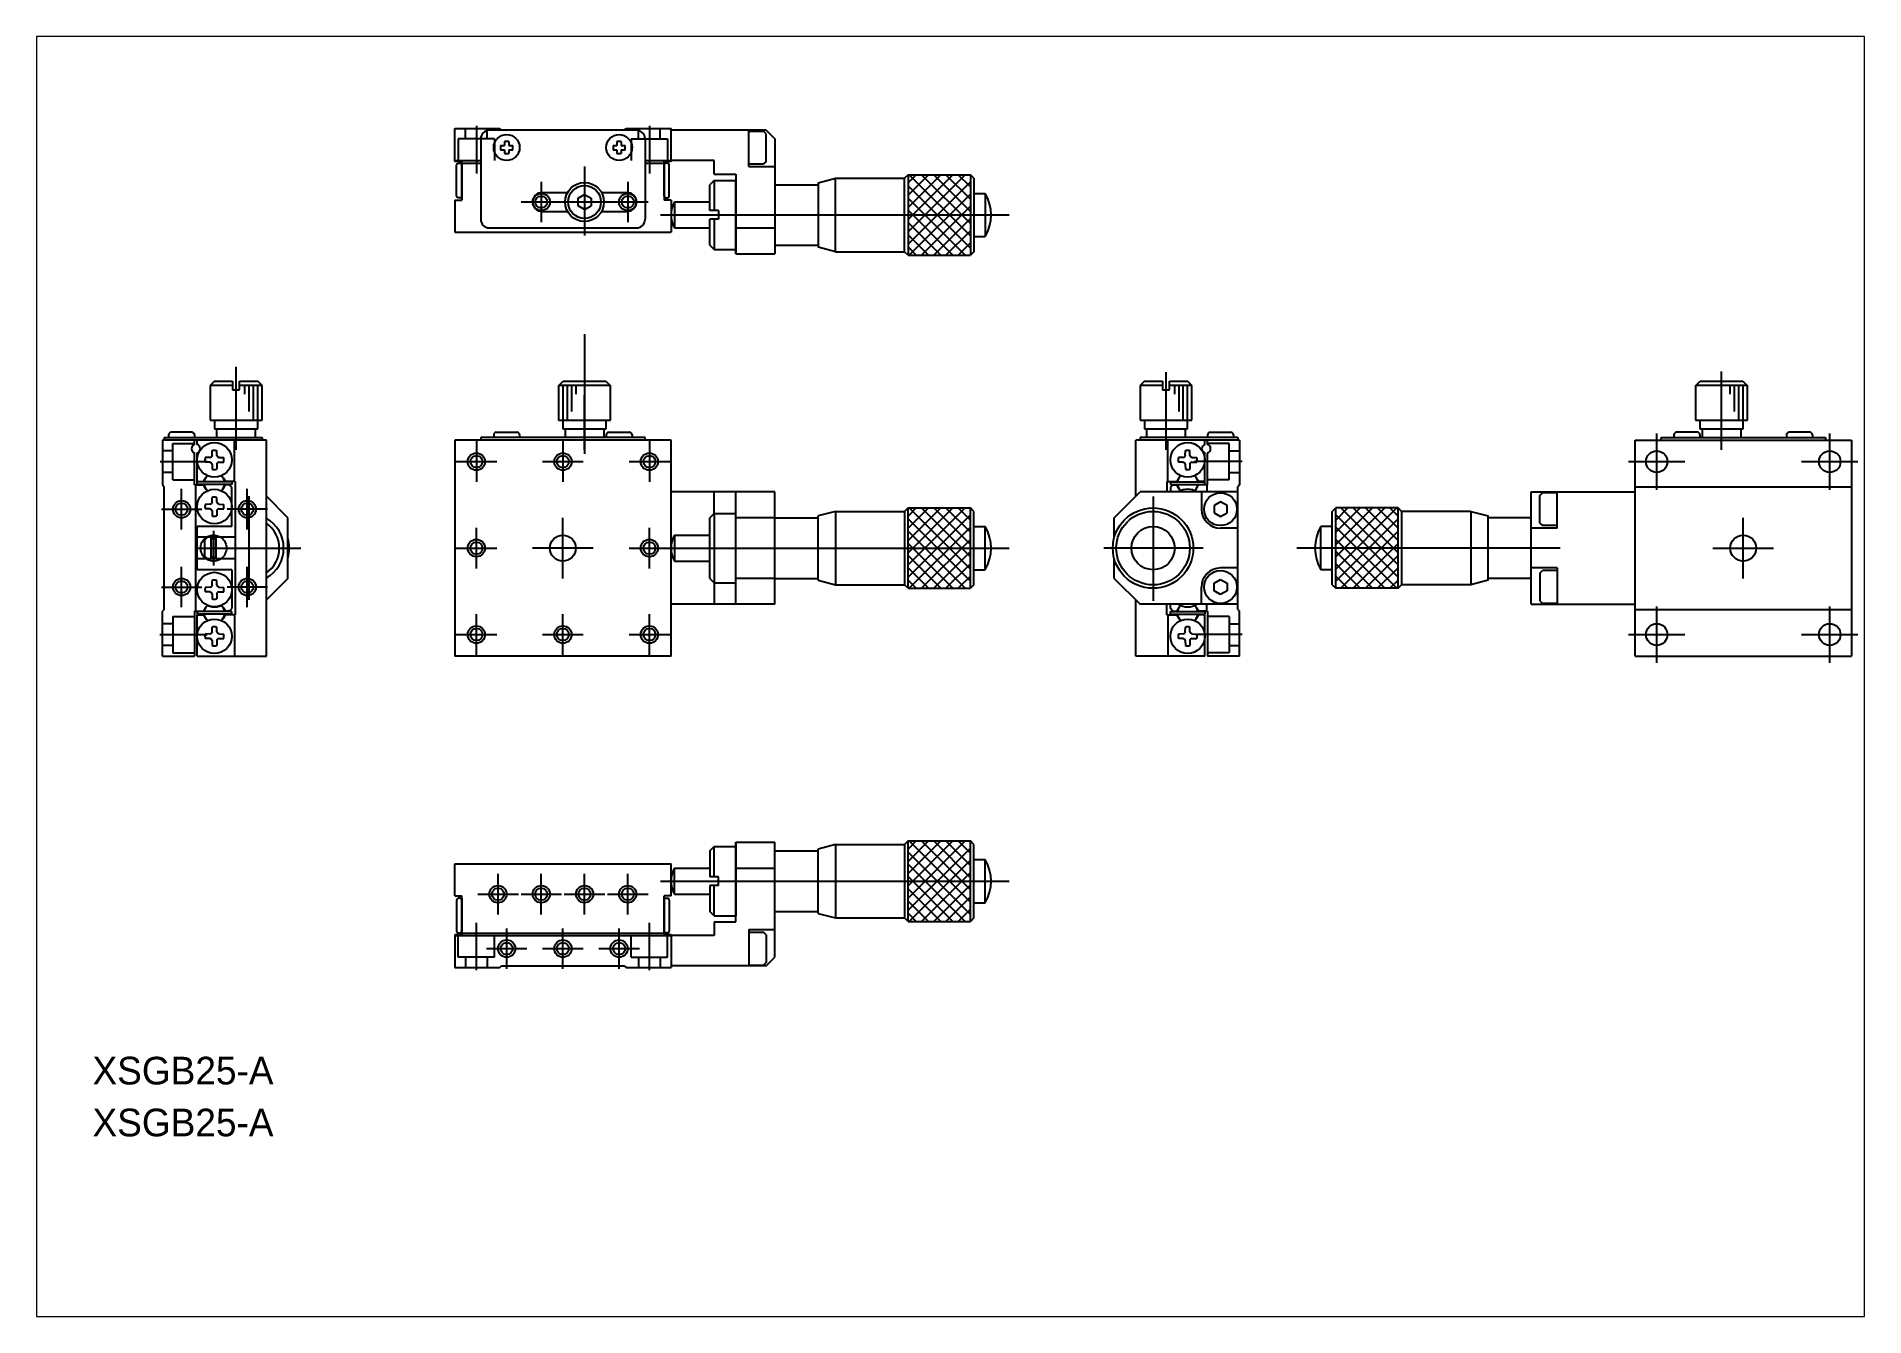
# Paper-space layout 'レイアウト1' of a CAD drawing. Extents: x 1.14 to 10.3, y 0.8 to 7.21.
# The model-space entities are those that its viewports show. They can reach past a viewport. Long polylines and large blocks are cut down to what shows.
import ezdxf

# ---------------------------------------------------------------- set-up
doc = ezdxf.new("R2010")
doc.units = 0
doc.header["$MEASUREMENT"] = 0
doc.linetypes.add('CENTER', pattern=[2, 1.25, -0.25, 0.25, -0.25])
doc.linetypes.add('DASHED', pattern=[0.75, 0.5, -0.25])
doc.layers.get('0').update_dxf_attribs({"linetype": 'CONTINUOUS'})
doc.layers.get('DEFPOINTS').update_dxf_attribs({"linetype": 'CONTINUOUS'})
doc.layers.add('CENTER', color=1, linetype='CENTER')

msp = doc.modelspace()

# ---------------------------------------------------------------- linework, layer by layer
at = {"color": 7, "linetype": 'Continuous'}
for p, q in [((108.23, 191.03), (113.43, 191.03)), ((108.23, 187.23), (108.23, 191.03)), ((129.23, 190.83), (112.23, 190.83)), ((113.43, 191.03), (113.63, 190.83)), ((127.83, 190.83), (128.03, 191.03)), ((128.03, 191.03), (133.23, 191.03)), ((133.23, 187.23), (133.23, 191.03)), ((144.23, 190.83), (133.23, 190.83)), ((142.23, 186.63), (142.23, 190.83)), ((142.23, 190.73), (143.93, 190.73)), ((144.23, 190.43), (143.93, 190.73)), ((144.23, 190.83), (145.23, 189.83)), ((144.23, 187.23), (144.23, 190.43)), ((111.23, 189.83), (111.23, 180.53)), ((113.53, 189.08), (113.98, 189.08)), ((113.53, 189.08), (113.53, 188.58)), ((113.53, 188.58), (113.98, 188.58)), ((113.98, 189.53), (113.98, 189.08)), ((114.48, 189.53), (113.98, 189.53)), ((113.98, 188.58), (113.98, 188.13)), ((113.98, 188.13), (114.48, 188.13)), ((114.48, 189.53), (114.48, 189.08)), ((114.48, 189.08), (114.93, 189.08)), ((114.48, 188.58), (114.93, 188.58)), ((114.48, 188.58), (114.48, 188.13)), ((114.93, 188.58), (114.93, 189.08)), ((126.53, 189.08), (126.98, 189.08)), ((126.53, 189.08), (126.53, 188.58)), ((126.53, 188.58), (126.98, 188.58)), ((126.98, 189.53), (126.98, 189.08)), ((127.48, 189.53), (126.98, 189.53)), ((126.98, 188.58), (126.98, 188.13)), ((126.98, 188.13), (127.48, 188.13)), ((127.48, 189.53), (127.48, 189.08)), ((127.48, 189.08), (127.93, 189.08)), ((127.48, 188.58), (127.48, 188.13)), ((127.48, 188.58), (127.93, 188.58)), ((127.93, 188.58), (127.93, 189.08)), ((130.23, 189.83), (130.23, 180.53)), ((145.23, 189.83), (145.23, 176.53)), ((108.23, 187.33), (111.23, 187.33)), ((109.03, 187.23), (108.23, 187.23)), ((108.43, 183.21), (108.43, 186.81)), ((108.63, 187.01), (108.83, 187.01)), ((109.03, 183.01), (109.03, 187.23)), ((109.03, 187.03), (111.23, 187.03)), ((109.03, 187.03), (109.03, 182.73)), ((109.03, 183.21), (109.03, 186.81)), ((130.23, 187.33), (133.23, 187.33)), ((130.23, 187.03), (132.43, 187.03)), ((132.43, 187.03), (132.43, 187.23)), ((133.23, 187.23), (132.43, 187.23)), ((132.43, 187.03), (132.43, 182.73)), ((132.43, 183.21), (132.43, 186.81)), ((132.83, 187.01), (132.63, 187.01)), ((133.03, 183.21), (133.03, 186.81)), ((138.23, 187.33), (133.23, 187.33)), ((138.23, 185.73), (138.23, 187.33)), ((142.23, 186.93), (143.93, 186.93)), ((142.23, 186.63), (145.23, 186.63)), ((144.23, 187.23), (143.93, 186.93)), ((109.03, 184.21), (109.03, 185.81)), ((132.43, 184.21), (132.43, 185.81)), ((138.23, 185.03), (137.73, 184.53)), ((137.73, 181.53), (137.73, 184.53)), ((138.23, 185.73), (140.73, 185.73)), ((138.23, 185.03), (140.73, 185.03)), ((140.73, 185.73), (140.73, 176.53)), ((140.73, 176.53), (140.73, 185.03)), ((145.23, 184.53), (150.23, 184.53)), ((150.23, 184.75), (152.23, 185.28)), ((150.23, 184.75), (150.23, 177.32)), ((152.23, 185.28), (160.23, 185.28)), ((152.23, 176.78), (152.23, 185.28)), ((160.63, 185.68), (160.23, 185.28)), ((160.23, 176.78), (160.23, 185.28)), ((160.63, 185.68), (167.83, 185.68)), ((168.23, 185.28), (167.83, 185.68)), ((168.23, 185.28), (168.23, 176.78)), ((108.23, 182.73), (108.23, 179.03)), ((108.23, 182.73), (109.03, 182.73)), ((108.83, 183.01), (108.63, 183.01)), ((118.23, 183.63), (121.27, 183.63)), ((122.48, 182.97), (123.23, 183.4)), ((122.48, 182.1), (122.48, 182.97)), ((123.23, 181.67), (122.48, 182.1)), ((123.23, 183.4), (123.98, 182.97)), ((123.23, 181.67), (123.98, 182.1)), ((123.98, 182.97), (123.98, 182.1)), ((125.2, 183.63), (128.13, 183.63)), ((133.23, 182.73), (132.43, 182.73)), ((132.63, 183.01), (132.83, 183.01)), ((133.23, 182.73), (133.23, 179.03)), ((133.64, 182.53), (137.73, 182.53)), ((168.23, 183.53), (169.56, 183.53)), ((118.23, 181.43), (121.27, 181.43)), ((125.2, 181.43), (128.13, 181.43)), ((138.73, 181.53), (137.73, 181.53)), ((138.73, 180.53), (137.73, 180.53)), ((137.73, 177.53), (137.73, 180.53)), ((138.73, 181.53), (138.73, 180.53)), ((108.23, 179.03), (133.23, 179.03)), ((112.23, 179.53), (129.23, 179.53)), ((133.64, 179.53), (137.73, 179.53)), ((137.73, 177.53), (138.23, 177.03)), ((140.73, 179.53), (145.23, 179.53)), ((145.23, 177.53), (150.23, 177.53)), ((168.23, 178.53), (169.56, 178.53)), ((138.23, 177.03), (140.73, 177.03)), ((140.73, 176.53), (145.23, 176.53)), ((152.23, 176.78), (150.23, 177.32)), ((152.23, 176.78), (160.23, 176.78)), ((160.63, 176.38), (160.23, 176.78)), ((160.63, 176.38), (167.83, 176.38)), ((168.23, 176.78), (167.83, 176.38)), ((80.45, 161.8), (79.95, 161.3)), ((82.55, 161.3), (79.95, 161.3)), ((79.95, 161.3), (79.95, 157.3)), ((80.45, 161.8), (82.55, 161.8)), ((82.55, 161.8), (82.55, 160.8)), ((82.55, 160.8), (83.35, 160.8)), ((83.35, 161.8), (85.45, 161.8)), ((83.35, 160.8), (83.35, 161.8)), ((85.95, 161.3), (83.35, 161.3)), ((85.95, 161.3), (85.45, 161.8)), ((85.95, 157.3), (85.95, 161.3)), ((120.24, 160.8), (120.26, 160.8)), ((120.24, 160.8), (120.24, 157.3)), ((120.26, 161.3), (120.77, 161.8)), ((120.26, 160.8), (120.26, 161.3)), ((126.21, 161.3), (120.26, 161.3)), ((120.77, 161.8), (125.7, 161.8)), ((125.7, 161.8), (126.21, 161.3)), ((126.21, 161.3), (126.21, 160.8)), ((126.21, 160.8), (126.24, 160.8)), ((126.24, 157.3), (126.24, 160.8)), ((187.95, 161.8), (187.45, 161.3)), ((190.05, 161.3), (187.45, 161.3)), ((187.45, 161.3), (187.45, 157.3)), ((187.95, 161.8), (190.05, 161.8)), ((190.05, 161.8), (190.05, 160.8)), ((190.05, 160.8), (190.85, 160.8)), ((190.85, 161.8), (192.95, 161.8)), ((190.85, 160.8), (190.85, 161.8)), ((193.45, 161.3), (190.85, 161.3)), ((193.45, 161.3), (192.95, 161.8)), ((193.45, 157.3), (193.45, 161.3)), ((251.67, 160.8), (251.67, 157.3)), ((251.67, 160.8), (251.7, 160.8)), ((251.7, 161.3), (252.2, 161.8)), ((257.64, 161.3), (251.7, 161.3)), ((251.7, 160.8), (251.7, 161.3)), ((252.2, 161.8), (257.14, 161.8)), ((257.14, 161.8), (257.64, 161.3)), ((257.64, 161.3), (257.64, 160.8)), ((257.64, 160.8), (257.67, 160.8)), ((257.67, 157.3), (257.67, 160.8)), ((79.95, 157.3), (85.95, 157.3)), ((80.45, 157.3), (80.45, 156.3)), ((85.45, 156.3), (85.45, 157.3)), ((120.24, 157.3), (126.24, 157.3)), ((120.74, 157.3), (120.74, 156.3)), ((125.74, 156.3), (125.74, 157.3)), ((187.45, 157.3), (193.45, 157.3)), ((187.95, 157.3), (187.95, 156.3)), ((192.95, 156.3), (192.95, 157.3)), ((251.67, 157.3), (257.67, 157.3)), ((252.17, 157.3), (252.17, 156.3)), ((257.17, 156.3), (257.17, 157.3)), ((86.45, 155), (74.45, 155)), ((74.45, 155), (74.45, 149.8)), ((74.65, 155.3), (85.95, 155.3)), ((74.65, 155.3), (85.95, 155.3)), ((74.65, 155.3), (74.65, 155)), ((75.15, 155.6), (75.15, 155.3)), ((77.85, 155.9), (75.45, 155.9)), ((78.15, 155.6), (78.15, 155.3)), ((78.15, 154.48), (78.15, 155)), ((78.45, 154.48), (78.45, 155)), ((80.45, 156.3), (85.45, 156.3)), ((80.7, 156.3), (80.7, 155.3)), ((82.75, 150.2), (82.75, 155)), ((85.2, 155.3), (85.2, 156.3)), ((85.95, 155.3), (85.95, 155)), ((86.45, 130), (86.45, 155)), ((133.23, 155), (108.23, 155)), ((108.23, 155), (108.23, 130)), ((130.23, 155.3), (111.23, 155.3)), ((111.23, 155.3), (111.23, 155)), ((112.73, 155.6), (112.73, 155.3)), ((113.03, 155.9), (115.43, 155.9)), ((115.73, 155.6), (115.73, 155.3)), ((120.74, 156.3), (125.74, 156.3)), ((120.99, 156.3), (120.99, 155.3)), ((125.48, 156.3), (125.48, 155.3)), ((125.73, 155.6), (125.73, 155.3)), ((126.03, 155.9), (128.43, 155.9)), ((128.73, 155.6), (128.73, 155.3)), ((130.23, 155), (130.23, 155.3)), ((133.23, 130), (133.23, 155)), ((198.95, 155), (186.95, 155)), ((186.95, 148.5), (186.95, 155)), ((198.75, 155.3), (187.45, 155.3)), ((198.75, 155.3), (187.45, 155.3)), ((187.45, 155.3), (187.45, 155)), ((187.95, 156.3), (192.95, 156.3)), ((188.2, 156.3), (188.2, 155.3)), ((190.65, 150.2), (190.65, 155)), ((192.7, 155.3), (192.7, 156.3)), ((194.95, 154.48), (194.95, 155)), ((195.25, 155.6), (195.25, 155.3)), ((195.25, 154.48), (195.25, 155)), ((195.55, 155.9), (197.95, 155.9)), ((198.25, 155.6), (198.25, 155.3)), ((198.75, 155.3), (198.75, 155)), ((198.95, 155), (198.95, 149.8)), ((244.67, 155), (269.67, 155)), ((244.67, 130), (244.67, 155)), ((247.67, 155.3), (266.67, 155.3)), ((247.67, 155), (247.67, 155.3)), ((249.17, 155.6), (249.17, 155.3)), ((251.87, 155.9), (249.47, 155.9)), ((252.17, 156.3), (257.17, 156.3)), ((252.17, 155.6), (252.17, 155.3)), ((252.42, 156.3), (252.42, 155.3)), ((256.92, 155.3), (256.92, 156.3)), ((262.17, 155.6), (262.17, 155.3)), ((264.87, 155.9), (262.47, 155.9)), ((265.17, 155.6), (265.17, 155.3)), ((266.67, 155.3), (266.67, 155)), ((269.67, 155), (269.67, 130)), ((78.15, 149.8), (78.15, 153.53)), ((78.45, 150.2), (78.45, 153.53)), ((79.95, 152.97), (79.38, 152.96)), ((79.95, 152.43), (79.38, 152.44)), ((79.95, 152.97), (80.11, 153.05)), ((79.95, 152.43), (80.11, 152.36)), ((80.18, 153.21), (80.11, 153.05)), ((80.18, 152.2), (80.11, 152.36)), ((80.18, 153.21), (80.19, 153.77)), ((80.18, 152.2), (80.19, 151.64)), ((80.72, 153.21), (80.71, 153.77)), ((80.72, 152.2), (80.71, 151.64)), ((80.72, 153.21), (80.79, 153.05)), ((80.72, 152.2), (80.79, 152.36)), ((80.95, 152.97), (80.79, 153.05)), ((80.95, 152.43), (80.79, 152.36)), ((80.95, 152.97), (81.52, 152.96)), ((80.95, 152.43), (81.52, 152.44)), ((192.45, 152.97), (191.88, 152.96)), ((192.45, 152.43), (191.88, 152.44)), ((192.45, 152.97), (192.61, 153.05)), ((192.45, 152.43), (192.61, 152.36)), ((192.68, 153.21), (192.61, 153.05)), ((192.68, 152.2), (192.61, 152.36)), ((192.68, 153.21), (192.69, 153.77)), ((192.68, 152.2), (192.69, 151.64)), ((193.22, 153.21), (193.21, 153.77)), ((193.22, 152.2), (193.21, 151.64)), ((193.22, 153.21), (193.29, 153.05)), ((193.22, 152.2), (193.29, 152.36)), ((193.45, 152.97), (193.29, 153.05)), ((193.45, 152.43), (193.29, 152.36)), ((193.45, 152.97), (194.02, 152.96)), ((193.45, 152.43), (194.02, 152.44)), ((194.95, 150.2), (194.95, 153.53)), ((195.25, 149.8), (195.25, 153.53)), ((78.45, 150.2), (79.19, 150.2)), ((82.45, 150.15), (78.45, 150.15)), ((78.45, 149.85), (78.45, 150.15)), ((79.19, 150.2), (79.42, 150.6)), ((81.49, 150.6), (81.71, 150.2)), ((82.85, 150.2), (81.71, 150.2)), ((82.45, 150.15), (82.45, 149.85)), ((82.85, 150.2), (82.85, 134.8)), ((190.55, 150.2), (191.69, 150.2)), ((190.55, 150.2), (190.55, 149)), ((190.95, 150.15), (194.95, 150.15)), ((190.95, 150.15), (190.95, 149.85)), ((191.92, 150.6), (191.69, 150.2)), ((194.22, 150.2), (193.99, 150.6)), ((194.95, 150.2), (194.22, 150.2)), ((194.95, 149.85), (194.95, 150.15)), ((74.45, 149.8), (74.65, 149.6)), ((74.65, 135.4), (74.65, 149.6)), ((78.15, 149.8), (79.18, 149.8)), ((78.25, 149.8), (78.25, 135.2)), ((82.45, 149.85), (78.45, 149.85)), ((79.42, 149.41), (79.19, 149.8)), ((80.18, 147.81), (80.19, 148.37)), ((80.72, 147.81), (80.71, 148.37)), ((81.49, 149.41), (81.71, 149.8)), ((82.15, 149.8), (81.71, 149.8)), ((82.15, 149.8), (82.45, 149.5)), ((82.45, 145), (82.45, 149.5)), ((88.95, 146), (86.45, 148.5)), ((145.23, 149), (133.23, 149)), ((138.23, 146.5), (138.23, 149)), ((140.73, 136), (140.73, 149)), ((145.23, 136), (145.23, 149)), ((184.45, 146), (187.45, 149)), ((198.75, 149), (187.45, 149)), ((190.95, 149.85), (194.95, 149.85)), ((191.25, 149.8), (190.95, 149.5)), ((190.95, 149.5), (190.95, 149)), ((191.25, 149.8), (191.69, 149.8)), ((191.92, 149.41), (191.69, 149.8)), ((193.99, 149.41), (194.22, 149.8)), ((195.25, 149.8), (194.22, 149.8)), ((194.55, 149), (194.55, 147)), ((195.15, 149.8), (195.15, 149)), ((198.95, 149.8), (198.75, 149.6)), ((198.75, 135.4), (198.75, 149.6)), ((232.67, 149), (244.67, 149)), ((232.67, 136), (232.67, 149)), ((233.67, 148.6), (233.97, 148.9)), ((233.67, 145.4), (233.67, 148.6)), ((235.67, 148.9), (233.97, 148.9)), ((235.67, 144.8), (235.67, 149)), ((244.67, 149.6), (269.67, 149.6)), ((79.95, 147.57), (79.38, 147.56)), ((79.95, 147.03), (79.38, 147.04)), ((79.95, 147.57), (80.11, 147.65)), ((79.95, 147.03), (80.11, 146.96)), ((80.18, 147.81), (80.11, 147.65)), ((80.18, 146.8), (80.11, 146.96)), ((80.18, 146.8), (80.19, 146.24)), ((80.72, 146.8), (80.71, 146.24)), ((80.72, 147.81), (80.79, 147.65)), ((80.72, 146.8), (80.79, 146.96)), ((80.95, 147.57), (80.79, 147.65)), ((80.95, 147.03), (80.79, 146.96)), ((80.95, 147.57), (81.52, 147.56)), ((80.95, 147.03), (81.52, 147.04)), ((88.95, 139), (88.95, 146)), ((138.23, 146.5), (137.73, 146)), ((137.73, 139), (137.73, 146)), ((138.23, 146.5), (140.73, 146.5)), ((145.23, 146), (140.73, 146)), ((145.23, 146), (150.23, 146)), ((152.23, 146.75), (150.23, 146.22)), ((150.23, 138.79), (150.23, 146.22)), ((152.23, 146.75), (152.23, 138.25)), ((152.23, 146.75), (160.23, 146.75)), ((160.63, 147.15), (160.23, 146.75)), ((160.23, 146.75), (160.23, 138.25)), ((160.63, 147.15), (167.83, 147.15)), ((168.23, 146.75), (167.83, 147.15)), ((168.23, 138.25), (168.23, 146.75)), ((184.45, 143.68), (184.45, 146)), ((196.75, 147.87), (196, 147.44)), ((196, 147.44), (196, 146.57)), ((196, 146.57), (196.75, 146.14)), ((197.5, 147.44), (196.75, 147.87)), ((196.75, 146.14), (197.5, 146.57)), ((197.5, 146.57), (197.5, 147.44)), ((209.67, 146.75), (210.07, 147.15)), ((209.67, 138.25), (209.67, 146.75)), ((217.27, 147.15), (210.07, 147.15)), ((217.27, 147.15), (217.67, 146.75)), ((217.67, 146.75), (217.67, 138.25)), ((225.67, 146.75), (217.67, 146.75)), ((225.67, 146.75), (225.67, 138.25)), ((225.67, 146.75), (227.67, 146.22)), ((227.67, 138.79), (227.67, 146.22)), ((232.67, 146), (227.67, 146)), ((82.45, 145), (78.45, 145)), ((78.45, 140), (78.45, 145)), ((82.85, 143.75), (78.45, 143.75)), ((79.35, 143.45), (79.65, 143.75)), ((80.05, 143.75), (79.65, 143.75)), ((80.05, 143.75), (80.35, 143.45)), ((80.05, 143.75), (80.05, 141.25)), ((80.35, 143.45), (80.65, 143.75)), ((80.65, 141.25), (80.65, 143.75)), ((133.64, 144), (137.73, 144)), ((168.23, 145), (169.56, 145)), ((198.75, 144.8), (196.75, 144.8)), ((209.67, 145), (208.34, 145)), ((235.67, 144.8), (232.67, 144.8)), ((233.67, 145.4), (233.97, 145.1)), ((235.67, 145.1), (233.97, 145.1)), ((79.35, 141.55), (79.35, 143.45)), ((80.35, 141.55), (80.35, 143.45)), ((82.85, 141.25), (78.45, 141.25)), ((82.45, 140), (78.45, 140)), ((79.65, 141.25), (79.35, 141.55)), ((80.05, 141.25), (79.65, 141.25)), ((80.05, 141.25), (80.35, 141.55)), ((80.35, 141.55), (80.65, 141.25)), ((82.45, 140), (82.45, 135.5)), ((133.64, 141), (137.73, 141)), ((168.23, 140), (169.56, 140)), ((184.45, 139), (184.45, 141.33)), ((198.75, 140.2), (196.75, 140.2)), ((209.67, 140), (208.34, 140)), ((235.67, 140.2), (232.67, 140.2)), ((233.67, 139.6), (233.97, 139.9)), ((233.67, 139.6), (233.67, 136.4)), ((235.67, 139.9), (233.97, 139.9)), ((235.67, 140.2), (235.67, 136)), ((79.95, 137.97), (79.38, 137.96)), ((79.95, 137.43), (79.38, 137.44)), ((79.95, 137.97), (80.11, 138.05)), ((79.95, 137.43), (80.11, 137.36)), ((80.18, 138.21), (80.11, 138.05)), ((80.18, 137.2), (80.11, 137.36)), ((80.18, 138.21), (80.19, 138.77)), ((80.72, 138.21), (80.71, 138.77)), ((80.72, 138.21), (80.79, 138.05)), ((80.72, 137.2), (80.79, 137.36)), ((80.95, 137.97), (80.79, 138.05)), ((80.95, 137.43), (80.79, 137.36)), ((80.95, 137.97), (81.52, 137.96)), ((80.95, 137.43), (81.52, 137.44)), ((88.95, 139), (86.45, 136.5)), ((137.73, 139), (138.23, 138.5)), ((138.23, 138.5), (140.73, 138.5)), ((138.23, 138.5), (138.23, 136)), ((145.23, 139), (140.73, 139)), ((145.23, 139), (150.23, 139)), ((150.23, 138.79), (152.23, 138.25)), ((152.23, 138.25), (160.23, 138.25)), ((160.63, 137.85), (160.23, 138.25)), ((160.63, 137.85), (167.83, 137.85)), ((168.23, 138.25), (167.83, 137.85)), ((184.45, 139), (187.45, 136)), ((194.55, 136), (194.55, 138)), ((196, 138.44), (196.75, 138.87)), ((196, 137.57), (196, 138.44)), ((196.75, 137.14), (196, 137.57)), ((196.75, 138.87), (197.5, 138.44)), ((197.5, 137.57), (196.75, 137.14)), ((197.5, 138.44), (197.5, 137.57)), ((209.67, 138.25), (210.07, 137.85)), ((217.27, 137.85), (210.07, 137.85)), ((217.27, 137.85), (217.67, 138.25)), ((225.67, 138.25), (217.67, 138.25)), ((227.67, 138.79), (225.67, 138.25)), ((232.67, 139), (227.67, 139)), ((74.65, 135.4), (74.45, 135.2)), ((79.42, 135.6), (79.19, 135.2)), ((80.18, 137.2), (80.19, 136.64)), ((80.72, 137.2), (80.71, 136.64)), ((81.49, 135.6), (81.71, 135.2)), ((82.15, 135.2), (82.45, 135.5)), ((145.23, 136), (133.23, 136)), ((186.95, 130), (186.95, 136.5)), ((198.75, 136), (187.45, 136)), ((190.55, 134.8), (190.55, 136)), ((190.95, 135.5), (190.95, 136)), ((191.25, 135.2), (190.95, 135.5)), ((191.92, 135.6), (191.69, 135.2)), ((193.99, 135.6), (194.22, 135.2)), ((195.15, 135.2), (195.15, 136)), ((198.75, 135.4), (198.95, 135.2)), ((232.67, 136), (244.67, 136)), ((233.67, 136.4), (233.97, 136.1)), ((235.67, 136.1), (233.97, 136.1)), ((244.67, 135.4), (269.67, 135.4)), ((74.45, 130), (74.45, 135.2)), ((78.15, 135.2), (78.15, 130)), ((78.15, 135.2), (79.18, 135.2)), ((82.45, 135.15), (78.45, 135.15)), ((78.45, 135.15), (78.45, 134.85)), ((82.45, 134.85), (78.45, 134.85)), ((78.45, 130), (78.45, 134.8)), ((78.45, 134.8), (79.19, 134.8)), ((79.19, 134.8), (79.42, 134.41)), ((80.18, 132.81), (80.19, 133.37)), ((80.72, 132.81), (80.71, 133.37)), ((81.49, 134.41), (81.71, 134.8)), ((82.15, 135.2), (81.71, 135.2)), ((82.85, 134.8), (81.71, 134.8)), ((82.45, 134.85), (82.45, 135.15)), ((82.75, 134.8), (82.75, 130)), ((190.55, 134.8), (191.69, 134.8)), ((190.65, 134.8), (190.65, 130)), ((190.95, 135.15), (194.95, 135.15)), ((190.95, 134.85), (190.95, 135.15)), ((190.95, 134.85), (194.95, 134.85)), ((191.25, 135.2), (191.69, 135.2)), ((191.92, 134.41), (191.69, 134.8)), ((192.68, 132.81), (192.69, 133.37)), ((193.22, 132.81), (193.21, 133.37)), ((194.22, 134.8), (193.99, 134.41)), ((195.25, 135.2), (194.22, 135.2)), ((194.95, 134.8), (194.22, 134.8)), ((194.95, 135.15), (194.95, 134.85)), ((194.95, 130), (194.95, 134.8)), ((195.25, 135.2), (195.25, 130)), ((198.95, 130), (198.95, 135.2)), ((79.95, 132.57), (79.38, 132.56)), ((79.95, 132.03), (79.38, 132.04)), ((79.95, 132.57), (80.11, 132.65)), ((79.95, 132.03), (80.11, 131.96)), ((80.18, 132.81), (80.11, 132.65)), ((80.18, 131.8), (80.11, 131.96)), ((80.18, 131.8), (80.19, 131.24)), ((80.72, 131.8), (80.71, 131.24)), ((80.72, 132.81), (80.79, 132.65)), ((80.72, 131.8), (80.79, 131.96)), ((80.95, 132.57), (80.79, 132.65)), ((80.95, 132.03), (80.79, 131.96)), ((80.95, 132.57), (81.52, 132.56)), ((80.95, 132.03), (81.52, 132.04)), ((192.45, 132.57), (191.88, 132.56)), ((192.45, 132.03), (191.88, 132.04)), ((192.45, 132.57), (192.61, 132.65)), ((192.45, 132.03), (192.61, 131.96)), ((192.68, 132.81), (192.61, 132.65)), ((192.68, 131.8), (192.61, 131.96)), ((192.68, 131.8), (192.69, 131.24)), ((193.22, 131.8), (193.21, 131.24)), ((193.22, 132.81), (193.29, 132.65)), ((193.22, 131.8), (193.29, 131.96)), ((193.45, 132.57), (193.29, 132.65)), ((193.45, 132.03), (193.29, 131.96)), ((193.45, 132.57), (194.02, 132.56)), ((193.45, 132.03), (194.02, 132.04)), ((74.45, 130), (78.15, 130)), ((78.45, 130), (86.45, 130)), ((133.23, 130), (108.23, 130)), ((194.95, 130), (186.95, 130)), ((198.95, 130), (195.25, 130)), ((244.67, 130), (269.67, 130)), ((137.73, 107.48), (138.23, 107.98)), ((138.23, 107.98), (140.73, 107.98)), ((140.73, 108.48), (145.23, 108.48)), ((140.73, 108.48), (140.73, 99.98)), ((140.73, 99.28), (140.73, 108.48)), ((145.23, 95.18), (145.23, 108.48)), ((152.23, 108.23), (150.23, 107.69)), ((152.23, 108.23), (152.23, 99.73)), ((152.23, 108.23), (160.23, 108.23)), ((160.63, 108.63), (160.23, 108.23)), ((160.23, 108.23), (160.23, 99.73)), ((160.63, 108.63), (167.83, 108.63)), ((168.23, 108.23), (167.83, 108.63)), ((168.23, 99.73), (168.23, 108.23)), ((108.23, 105.98), (133.23, 105.98)), ((108.23, 102.28), (108.23, 105.98)), ((133.23, 102.28), (133.23, 105.98)), ((137.73, 107.48), (137.73, 104.48)), ((145.23, 107.48), (150.23, 107.48)), ((150.23, 100.26), (150.23, 107.69)), ((168.23, 106.48), (169.56, 106.48)), ((133.64, 105.48), (137.73, 105.48)), ((138.73, 104.48), (137.73, 104.48)), ((138.73, 103.48), (138.73, 104.48)), ((140.73, 105.48), (145.23, 105.48)), ((108.23, 102.28), (109.03, 102.28)), ((108.43, 101.8), (108.43, 98.2)), ((108.83, 102), (108.63, 102)), ((109.03, 97.98), (109.03, 102.28)), ((109.03, 102), (109.03, 97.78)), ((109.03, 101.8), (109.03, 98.2)), ((132.43, 97.98), (132.43, 102.28)), ((133.23, 102.28), (132.43, 102.28)), ((132.43, 101.8), (132.43, 98.2)), ((132.63, 102), (132.83, 102)), ((133.03, 101.8), (133.03, 98.2)), ((133.64, 102.48), (137.73, 102.48)), ((138.73, 103.48), (137.73, 103.48)), ((137.73, 103.48), (137.73, 100.48)), ((168.23, 101.48), (169.56, 101.48)), ((109.03, 100.8), (109.03, 99.2)), ((132.43, 100.8), (132.43, 99.2)), ((138.23, 99.98), (137.73, 100.48)), ((138.23, 99.98), (140.73, 99.98)), ((145.23, 100.48), (150.23, 100.48)), ((150.23, 100.26), (152.23, 99.73)), ((152.23, 99.73), (160.23, 99.73)), ((160.63, 99.33), (160.23, 99.73)), ((160.63, 99.33), (167.83, 99.33)), ((168.23, 99.73), (167.83, 99.33)), ((108.23, 97.78), (108.23, 93.98)), ((109.03, 97.78), (108.23, 97.78)), ((108.23, 97.68), (133.23, 97.68)), ((108.63, 98), (108.83, 98)), ((109.03, 97.98), (132.43, 97.98)), ((132.43, 97.98), (132.43, 97.78)), ((133.23, 97.78), (132.43, 97.78)), ((132.83, 98), (132.63, 98)), ((133.23, 97.78), (133.23, 93.98)), ((138.23, 97.68), (133.23, 97.68)), ((138.23, 99.28), (140.73, 99.28)), ((138.23, 99.28), (138.23, 97.68)), ((142.23, 98.38), (142.23, 94.18)), ((142.23, 98.38), (145.23, 98.38)), ((142.23, 98.08), (143.93, 98.08)), ((144.23, 97.78), (143.93, 98.08)), ((144.23, 97.78), (144.23, 94.58)), ((144.23, 94.18), (145.23, 95.18)), ((108.23, 93.98), (113.43, 93.98)), ((113.43, 93.98), (113.63, 94.18)), ((113.63, 94.18), (127.83, 94.18)), ((127.83, 94.18), (128.03, 93.98)), ((128.03, 93.98), (133.23, 93.98)), ((144.23, 94.18), (133.23, 94.18)), ((142.23, 94.28), (143.93, 94.28)), ((144.23, 94.58), (143.93, 94.28))]:
    msp.add_line(p, q, dxfattribs=at)
at = {"color": 3, "linetype": 'DASHED'}
for p, q in [((109.48, 189.83), (109.48, 191.01)), ((111.98, 189.83), (111.98, 191.01)), ((129.48, 189.83), (129.48, 191.01)), ((131.98, 189.83), (131.98, 191.01)), ((112.83, 189.83), (108.63, 189.83)), ((108.63, 189.83), (108.63, 187.31)), ((112.83, 189.83), (112.83, 187.31)), ((128.63, 189.83), (132.83, 189.83)), ((128.63, 189.83), (128.63, 187.31)), ((132.83, 189.83), (132.83, 187.31)), ((75.65, 150.4), (75.65, 154.6)), ((75.65, 154.6), (78.15, 154.6)), ((197.75, 154.6), (195.25, 154.6)), ((197.75, 150.4), (197.75, 154.6)), ((75.65, 153.75), (74.45, 153.75)), ((197.75, 153.75), (198.95, 153.75)), ((75.65, 151.25), (74.45, 151.25)), ((75.65, 150.4), (78.15, 150.4)), ((197.75, 150.4), (195.25, 150.4)), ((197.75, 151.25), (198.95, 151.25)), ((75.65, 133.75), (74.45, 133.75)), ((75.65, 134.6), (78.15, 134.6)), ((75.65, 134.6), (75.65, 130.4)), ((197.75, 134.6), (195.25, 134.6)), ((197.75, 134.6), (197.75, 130.4)), ((197.75, 133.75), (198.95, 133.75)), ((75.65, 131.25), (74.45, 131.25)), ((197.75, 131.25), (198.95, 131.25)), ((75.65, 130.4), (78.15, 130.4)), ((197.75, 130.4), (195.25, 130.4)), ((108.63, 95.18), (108.63, 97.7)), ((112.83, 95.18), (112.83, 97.7)), ((128.63, 95.18), (128.63, 97.7)), ((132.83, 95.18), (132.83, 97.7)), ((112.83, 95.18), (108.63, 95.18)), ((109.48, 95.18), (109.48, 94)), ((111.98, 95.18), (111.98, 94)), ((128.63, 95.18), (132.83, 95.18)), ((129.48, 95.18), (129.48, 94)), ((131.98, 95.18), (131.98, 94))]:
    msp.add_line(p, q, dxfattribs=at)
at = {"color": 3, "linetype": 'Continuous'}
for p, q in [((138.23, 185.03), (138.23, 181.53)), ((160.63, 185.68), (160.63, 176.38)), ((160.63, 180.5), (165.82, 185.68)), ((160.63, 179.08), (167.24, 185.68)), ((160.63, 181.91), (164.41, 185.68)), ((160.63, 184.74), (161.58, 185.68)), ((160.63, 183.33), (162.99, 185.68)), ((160.63, 177.67), (167.83, 184.87)), ((167.83, 177.2), (160.63, 184.4)), ((167.83, 178.61), (160.76, 185.68)), ((167.83, 180.03), (162.18, 185.68)), ((167.83, 181.44), (163.59, 185.68)), ((167.83, 182.85), (165.01, 185.68)), ((167.83, 184.27), (166.42, 185.68)), ((167.83, 185.68), (167.83, 176.38)), ((133.64, 182.53), (133.64, 179.53)), ((167.24, 176.38), (160.63, 182.98)), ((160.76, 176.38), (167.83, 183.45)), ((162.18, 176.38), (167.83, 182.04)), ((169.56, 183.53), (169.56, 178.53)), ((138.23, 180.53), (138.23, 177.03)), ((165.82, 176.38), (160.63, 181.57)), ((164.41, 176.38), (160.63, 180.16)), ((163.59, 176.38), (167.83, 180.63)), ((162.99, 176.38), (160.63, 178.74)), ((165.01, 176.38), (167.83, 179.21)), ((166.42, 176.38), (167.83, 177.8)), ((161.58, 176.38), (160.63, 177.33)), ((83.95, 160.3), (83.95, 161.3)), ((84.45, 158.3), (84.45, 161.3)), ((84.95, 157.3), (84.95, 161.3)), ((85.45, 157.3), (85.45, 161.3)), ((120.74, 161.3), (120.74, 157.3)), ((121.24, 161.3), (121.24, 157.3)), ((121.74, 161.3), (121.74, 158.3)), ((122.24, 161.3), (122.24, 160.3)), ((191.45, 160.3), (191.45, 161.3)), ((191.95, 158.3), (191.95, 161.3)), ((192.45, 157.3), (192.45, 161.3)), ((192.95, 157.3), (192.95, 161.3)), ((255.67, 160.3), (255.67, 161.3)), ((256.17, 158.3), (256.17, 161.3)), ((256.67, 157.3), (256.67, 161.3)), ((257.17, 157.3), (257.17, 161.3)), ((138.23, 146.5), (138.23, 138.5)), ((162.99, 147.15), (160.63, 144.8)), ((164.41, 147.15), (160.63, 143.38)), ((165.82, 147.15), (160.63, 141.97)), ((167.24, 147.15), (160.63, 140.55)), ((160.63, 137.85), (160.63, 147.15)), ((161.58, 147.15), (160.63, 146.21)), ((167.83, 146.34), (160.63, 139.14)), ((160.63, 145.87), (167.83, 138.67)), ((160.76, 147.15), (167.83, 140.08)), ((162.18, 147.15), (167.83, 141.5)), ((163.59, 147.15), (167.83, 142.91)), ((165.01, 147.15), (167.83, 144.33)), ((166.42, 147.15), (167.83, 145.74)), ((167.83, 137.85), (167.83, 147.15)), ((217.14, 147.15), (210.07, 140.08)), ((215.73, 147.15), (210.07, 141.5)), ((214.31, 147.15), (210.07, 142.91)), ((212.9, 147.15), (210.07, 144.33)), ((211.48, 147.15), (210.07, 145.74)), ((210.07, 137.85), (210.07, 147.15)), ((210.07, 146.34), (217.27, 139.14)), ((217.27, 145.87), (210.07, 138.67)), ((210.67, 147.15), (217.27, 140.55)), ((212.08, 147.15), (217.27, 141.97)), ((213.5, 147.15), (217.27, 143.38)), ((214.91, 147.15), (217.27, 144.8)), ((216.33, 147.15), (217.27, 146.21)), ((217.27, 137.85), (217.27, 147.15)), ((133.64, 144), (133.64, 141)), ((160.63, 144.46), (167.24, 137.85)), ((167.83, 144.93), (160.76, 137.85)), ((169.56, 140), (169.56, 145)), ((208.34, 140), (208.34, 145)), ((210.07, 144.93), (217.14, 137.85)), ((217.27, 144.46), (210.67, 137.85)), ((160.63, 143.04), (165.82, 137.85)), ((160.63, 141.63), (164.41, 137.85)), ((167.83, 143.51), (162.18, 137.85)), ((167.83, 142.1), (163.59, 137.85)), ((210.07, 143.51), (215.73, 137.85)), ((210.07, 142.1), (214.31, 137.85)), ((217.27, 143.04), (212.08, 137.85)), ((217.27, 141.63), (213.5, 137.85)), ((160.63, 140.21), (162.99, 137.85)), ((167.83, 140.68), (165.01, 137.85)), ((210.07, 140.68), (212.9, 137.85)), ((217.27, 140.21), (214.91, 137.85)), ((160.63, 138.8), (161.58, 137.85)), ((167.83, 139.27), (166.42, 137.85)), ((210.07, 139.27), (211.48, 137.85)), ((217.27, 138.8), (216.33, 137.85)), ((138.23, 104.48), (138.23, 107.98)), ((165.82, 108.63), (160.63, 103.44)), ((167.24, 108.63), (160.63, 102.03)), ((160.63, 99.33), (160.63, 108.63)), ((161.58, 108.63), (160.63, 107.68)), ((162.99, 108.63), (160.63, 106.27)), ((164.41, 108.63), (160.63, 104.85)), ((167.83, 107.81), (160.63, 100.61)), ((160.76, 108.63), (167.83, 101.55)), ((162.18, 108.63), (167.83, 102.97)), ((163.59, 108.63), (167.83, 104.38)), ((165.01, 108.63), (167.83, 105.8)), ((166.42, 108.63), (167.83, 107.21)), ((167.83, 99.33), (167.83, 108.63)), ((160.63, 107.34), (167.83, 100.14)), ((160.63, 105.93), (167.24, 99.33)), ((167.83, 106.4), (160.76, 99.33)), ((169.56, 101.48), (169.56, 106.48)), ((133.64, 102.48), (133.64, 105.48)), ((160.63, 104.51), (165.82, 99.33)), ((167.83, 104.98), (162.18, 99.33)), ((167.83, 103.57), (163.59, 99.33)), ((138.23, 99.98), (138.23, 103.48)), ((160.63, 103.1), (164.41, 99.33)), ((160.63, 101.68), (162.99, 99.33)), ((167.83, 102.15), (165.01, 99.33)), ((160.63, 100.27), (161.58, 99.33)), ((167.83, 100.74), (166.42, 99.33))]:
    msp.add_line(p, q, dxfattribs=at)
at = {"color": 7, "linetype": 'Continuous'}
for centre, radius in [((114.23, 188.83), 1.5), ((127.23, 188.83), 1.5), ((123.23, 182.53), 2.25), ((123.23, 182.53), 1.9), ((80.45, 152.7), 2), ((192.95, 152.7), 2), ((247.17, 152.5), 1.25), ((267.17, 152.5), 1.25), ((80.45, 147.3), 2), ((196.75, 147), 1.9), ((188.95, 142.5), 4.65), ((120.73, 142.5), 1.5), ((188.95, 142.5), 2.5), ((257.17, 142.5), 1.5), ((80.45, 137.7), 2), ((196.75, 138), 1.9), ((80.45, 132.3), 2), ((192.95, 132.3), 2), ((247.17, 132.5), 1.25), ((267.17, 132.5), 1.25)]:
    msp.add_circle(centre, radius, dxfattribs=at)
at = {"color": 3, "linetype": 'Continuous'}
for centre, radius in [((118.23, 182.53), 1), ((118.23, 182.53), 0.7), ((128.23, 182.53), 1), ((128.23, 182.53), 0.7), ((110.73, 152.5), 1), ((110.73, 152.5), 0.7), ((120.73, 152.5), 1), ((120.73, 152.5), 0.7), ((130.73, 152.5), 1), ((130.73, 152.5), 0.7), ((76.65, 147), 1), ((84.25, 147), 1), ((76.65, 147), 0.7), ((84.25, 147), 0.7), ((188.95, 142.5), 4.25), ((110.73, 142.5), 1), ((110.73, 142.5), 0.7), ((130.73, 142.5), 1), ((130.73, 142.5), 0.7), ((76.65, 138), 1), ((76.65, 138), 0.7), ((84.25, 138), 1), ((84.25, 138), 0.7), ((110.73, 132.5), 1), ((110.73, 132.5), 0.7), ((120.73, 132.5), 1), ((120.73, 132.5), 0.7), ((130.73, 132.5), 1), ((130.73, 132.5), 0.7), ((113.23, 102.48), 1), ((113.23, 102.48), 0.7), ((118.23, 102.48), 1), ((118.23, 102.48), 0.7), ((123.23, 102.48), 1), ((123.23, 102.48), 0.7), ((128.23, 102.48), 1), ((128.23, 102.48), 0.7), ((114.23, 96.18), 1), ((114.23, 96.18), 0.7), ((120.73, 96.18), 1), ((120.73, 96.18), 0.7), ((127.23, 96.18), 1), ((127.23, 96.18), 0.7)]:
    msp.add_circle(centre, radius, dxfattribs=at)
at = {"color": 7, "linetype": 'Continuous'}
for centre, radius, start, end in [((112.23, 189.83), 1, 90, 180), ((129.23, 189.83), 1, 0, 90), ((108.63, 186.81), 0.2, 90, 180), ((108.83, 186.81), 0.2, 0, 90), ((132.63, 186.81), 0.2, 90, 180), ((132.83, 186.81), 0.2, 0, 90), ((108.63, 183.21), 0.2, 180, 270), ((108.83, 183.21), 0.2, 270, 0), ((118.33, 182.53), 1.1, 90, 270), ((128.13, 182.53), 1.1, 270, 90), ((132.63, 183.21), 0.2, 180, 270), ((132.83, 183.21), 0.2, 270, 0), ((136.23, 181.03), 3, 149.999, 210.001), ((165.23, 181.03), 5, 329.999, 30.001), ((112.23, 180.53), 1, 180, 270), ((129.23, 180.53), 1, 270, 0), ((75.45, 155.6), 0.3, 90, 180), ((78.3, 154), 0.5, 107.4576, 252.5424), ((77.85, 155.6), 0.3, 0, 90), ((78.3, 154), 0.5, 287.4578, 72.5422), ((113.03, 155.6), 0.3, 90, 180), ((115.43, 155.6), 0.3, 0, 90), ((126.03, 155.6), 0.3, 90, 180), ((128.43, 155.6), 0.3, 0, 90), ((195.1, 154), 0.5, 107.4578, 252.5422), ((195.55, 155.6), 0.3, 90, 180), ((195.1, 154), 0.5, 287.4576, 72.5424), ((197.95, 155.6), 0.3, 0, 90), ((249.47, 155.6), 0.3, 90, 180), ((251.87, 155.6), 0.3, 0, 90), ((262.47, 155.6), 0.3, 90, 180), ((264.87, 155.6), 0.3, 0, 90), ((80.45, 152.7), 1.1, 166.328, 193.672), ((80.45, 152.7), 1.1, 76.328, 103.672), ((80.45, 152.7), 1.1, 346.328, 13.672), ((192.95, 152.7), 1.1, 166.328, 193.672), ((192.95, 152.7), 1.1, 76.328, 103.672), ((192.95, 152.7), 1.1, 346.328, 13.672), ((80.45, 150), 1.19, 132.9283, 172.7622), ((80.54, 149.91), 1.32, 133.1328, 148.5453), ((80.45, 152.7), 1.1, 256.328, 283.672), ((80.45, 150), 1.19, 7.2378, 47.0717), ((80.36, 149.91), 1.32, 31.4547, 46.8686), ((192.95, 150), 1.19, 132.9283, 172.7622), ((193.04, 149.91), 1.32, 133.1314, 148.5453), ((192.95, 152.7), 1.1, 256.328, 283.672), ((192.95, 150), 1.19, 7.2378, 47.0717), ((192.86, 149.91), 1.32, 31.4547, 46.8672), ((80.45, 150), 1.19, 187.2378, 227.0717), ((80.54, 150.1), 1.32, 211.4547, 226.8672), ((80.45, 147.3), 1.1, 76.328, 103.672), ((80.45, 150), 1.19, 312.9283, 352.7622), ((80.36, 150.1), 1.32, 313.1328, 328.5453), ((192.95, 150), 1.19, 187.2378, 227.0717), ((192.95, 147.3), 2, 58.2117, 121.7883), ((193.04, 150.1), 1.32, 211.4547, 226.8672), ((192.95, 150), 1.19, 312.9283, 352.7622), ((192.86, 150.1), 1.32, 313.1328, 328.5453), ((80.45, 147.3), 1.1, 166.328, 193.672), ((80.45, 147.3), 1.1, 256.328, 283.672), ((80.45, 147.3), 1.1, 346.328, 13.672), ((84.45, 142.5), 4, 300, 60), ((196.75, 147), 2.2, 180, 270), ((136.23, 142.5), 3, 149.999, 210.001), ((165.23, 142.5), 5, 329.999, 30.001), ((212.67, 142.5), 5, 149.999, 210.001), ((84.45, 142.5), 4.65, 345.4075, 14.5925), ((196.75, 138), 2.2, 90, 180), ((80.45, 137.7), 1.1, 166.328, 193.672), ((80.45, 137.7), 1.1, 76.328, 103.672), ((80.45, 137.7), 1.1, 346.328, 13.672), ((80.45, 135), 1.19, 132.9283, 172.7622), ((80.45, 137.7), 2, 238.2115, 301.7885), ((80.54, 134.91), 1.32, 133.1328, 148.5453), ((80.45, 137.7), 1.1, 256.328, 283.672), ((80.45, 135), 1.19, 7.2378, 47.0717), ((80.36, 134.91), 1.32, 31.4547, 46.8672), ((192.95, 135), 1.19, 132.9283, 172.7622), ((192.95, 137.7), 2, 238.2115, 301.7885), ((193.04, 134.91), 1.32, 133.1328, 148.5453), ((192.95, 135), 1.19, 7.2378, 47.0717), ((192.86, 134.91), 1.32, 31.4547, 46.8672), ((80.45, 135), 1.19, 187.2378, 227.0717), ((80.54, 135.1), 1.32, 211.4547, 226.8672), ((80.45, 132.3), 1.1, 76.328, 103.672), ((80.45, 135), 1.19, 312.9283, 352.7622), ((80.36, 135.1), 1.32, 313.1314, 328.5453), ((192.95, 135), 1.19, 187.2378, 227.0717), ((193.04, 135.1), 1.32, 211.4547, 226.8686), ((192.95, 132.3), 1.1, 76.328, 103.672), ((192.95, 135), 1.19, 312.9283, 352.7622), ((192.86, 135.1), 1.32, 313.1328, 328.5453), ((80.45, 132.3), 1.1, 166.328, 193.672), ((80.45, 132.3), 1.1, 256.328, 283.672), ((80.45, 132.3), 1.1, 346.328, 13.672), ((192.95, 132.3), 1.1, 166.328, 193.672), ((192.95, 132.3), 1.1, 256.328, 283.672), ((192.95, 132.3), 1.1, 346.328, 13.672), ((165.23, 103.98), 5, 329.999, 30.001), ((136.23, 103.98), 3, 149.999, 210.001), ((108.63, 101.8), 0.2, 90, 180), ((108.83, 101.8), 0.2, 0, 90), ((132.63, 101.8), 0.2, 90, 180), ((132.83, 101.8), 0.2, 0, 90), ((108.63, 98.2), 0.2, 180, 270), ((108.83, 98.2), 0.2, 270, 0), ((132.63, 98.2), 0.2, 180, 270), ((132.83, 98.2), 0.2, 270, 0)]:
    msp.add_arc(centre, radius, start, end, dxfattribs=at)
at = {"color": 3, "linetype": 'Continuous'}
msp.add_arc((84.45, 142.5), 3.5, 304.8499, 55.1501, dxfattribs=at)
at = {"layer": 'CENTER', "color": 1, "linetype": 'CENTER'}
for p, q in [((110.73, 191.33), (110.73, 185.83)), ((130.73, 191.33), (130.73, 185.83)), ((123.23, 186.65), (123.23, 178.67)), ((118.23, 184.88), (118.23, 180.19)), ((128.23, 184.88), (128.23, 180.19)), ((115.89, 182.53), (120.58, 182.53)), ((120.23, 182.53), (126.23, 182.53)), ((125.89, 182.53), (130.58, 182.53)), ((132.03, 181.03), (172.33, 181.03)), ((123.24, 167.23), (123.24, 153.41)), ((82.95, 153.87), (82.95, 163.45)), ((190.45, 153.87), (190.45, 162.85)), ((254.67, 153.87), (254.67, 162.94)), ((123.23, 153.87), (123.23, 160.2)), ((110.73, 154.85), (110.73, 150.16)), ((120.73, 154.85), (120.73, 150.16)), ((130.73, 154.85), (130.73, 150.16)), ((247.17, 149.25), (247.17, 155.75)), ((267.17, 149.25), (267.17, 155.75)), ((74.16, 152.5), (79.65, 152.5)), ((108.39, 152.5), (113.08, 152.5)), ((118.39, 152.5), (123.08, 152.5)), ((118.54, 152.5), (122.94, 152.5)), ((128.39, 152.5), (133.08, 152.5)), ((199.24, 152.5), (193.75, 152.5)), ((243.92, 152.5), (250.42, 152.5)), ((263.92, 152.5), (270.42, 152.5)), ((76.65, 144.66), (76.65, 149.35)), ((84.25, 144.66), (84.25, 149.35)), ((84.45, 136.5), (84.45, 148.5)), ((188.95, 148.46), (188.95, 136.4)), ((74.31, 147), (78.99, 147)), ((86.59, 147), (81.91, 147)), ((120.73, 139), (120.73, 146)), ((257.17, 139), (257.17, 146)), ((80.35, 144.5), (80.35, 140.49)), ((110.73, 140.16), (110.73, 144.85)), ((130.73, 140.16), (130.73, 144.85)), ((78.45, 142.5), (90.45, 142.5)), ((108.39, 142.5), (113.08, 142.5)), ((124.23, 142.5), (117.23, 142.5)), ((128.39, 142.5), (172.33, 142.5)), ((194.76, 142.5), (183.27, 142.5)), ((236.01, 142.5), (205.58, 142.5)), ((253.67, 142.5), (260.67, 142.5)), ((76.65, 135.66), (76.65, 140.35)), ((84.25, 135.66), (84.25, 140.35)), ((74.31, 138), (78.99, 138)), ((86.59, 138), (81.91, 138)), ((247.17, 129.25), (247.17, 135.75)), ((267.17, 129.25), (267.17, 135.75)), ((110.73, 130.16), (110.73, 134.85)), ((120.73, 130.16), (120.73, 134.85)), ((130.73, 130.16), (130.73, 134.85)), ((74.13, 132.5), (79.62, 132.5)), ((108.39, 132.5), (113.08, 132.5)), ((118.39, 132.5), (123.08, 132.5)), ((128.39, 132.5), (133.08, 132.5)), ((199.27, 132.5), (193.78, 132.5)), ((243.92, 132.5), (250.42, 132.5)), ((263.92, 132.5), (270.42, 132.5)), ((113.23, 100.13), (113.23, 104.82)), ((118.23, 100.13), (118.23, 104.82)), ((123.23, 100.13), (123.23, 104.82)), ((128.23, 100.13), (128.23, 104.82)), ((132.03, 103.98), (172.33, 103.98)), ((110.89, 102.48), (115.58, 102.48)), ((115.89, 102.48), (120.58, 102.48)), ((120.89, 102.48), (125.58, 102.48)), ((125.89, 102.48), (130.58, 102.48)), ((110.73, 93.68), (110.73, 99.18)), ((114.23, 93.83), (114.23, 98.52)), ((120.73, 93.83), (120.73, 98.52)), ((127.23, 93.83), (127.23, 98.52)), ((130.73, 93.68), (130.73, 99.18)), ((111.89, 96.18), (116.58, 96.18)), ((118.39, 96.18), (123.08, 96.18)), ((124.89, 96.18), (129.58, 96.18))]:
    msp.add_line(p, q, dxfattribs=at)
msp.add_circle((80.35, 142.5), 1.5, dxfattribs=at)

# ---------------------------------------------------------------- texts
at = {"color": 7, "linetype": 'Continuous'}
for p in [(66.35, 80.47), (66.35, 74.47)]:
    msp.add_text('XSGB25-A', height=3.2, dxfattribs=at).set_placement(p)

psp = doc.layouts.new('レイアウト1')

# ---------------------------------------------------------------- viewports
at = {"layer": 'DEFPOINTS', "color": 7, "linetype": 'Continuous'}
psp.add_viewport(center=(5.7217, 4.0083), size=(9.1547, 6.413333), view_center_point=(165.5364, 127.6505), view_height=148.026418, dxfattribs=at)

doc.saveas('drawing.dxf')
